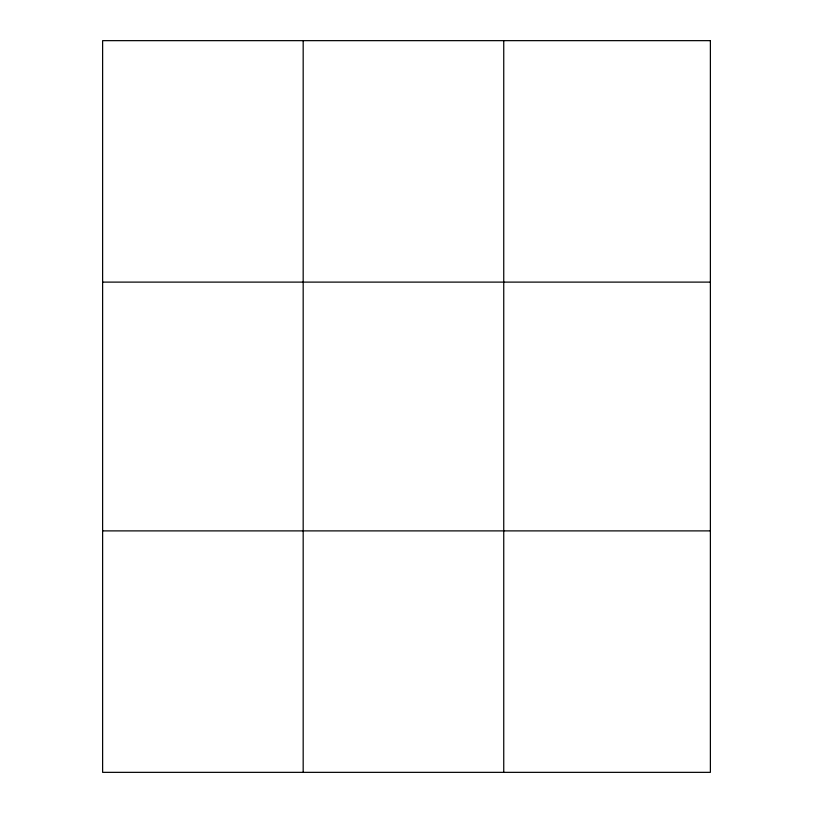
<?xml version="1.0" encoding="UTF-8"?>
<svg xmlns="http://www.w3.org/2000/svg" width="813" height="813" viewBox="0 0 813 813"><rect width="100%" height="100%" fill="white"/><g stroke="black" fill="none" stroke-linecap="round" stroke-linejoin="round"><path stroke-width="1.22" d="M303.178 772.35L303.178 40.65M503.745 772.35L503.745 40.65M102.621 282.111L710.379 282.111M102.621 530.889L710.379 530.889M710.379 40.65L710.379 772.35L102.621 772.35L102.621 40.65L710.379 40.65"/></g></svg>
